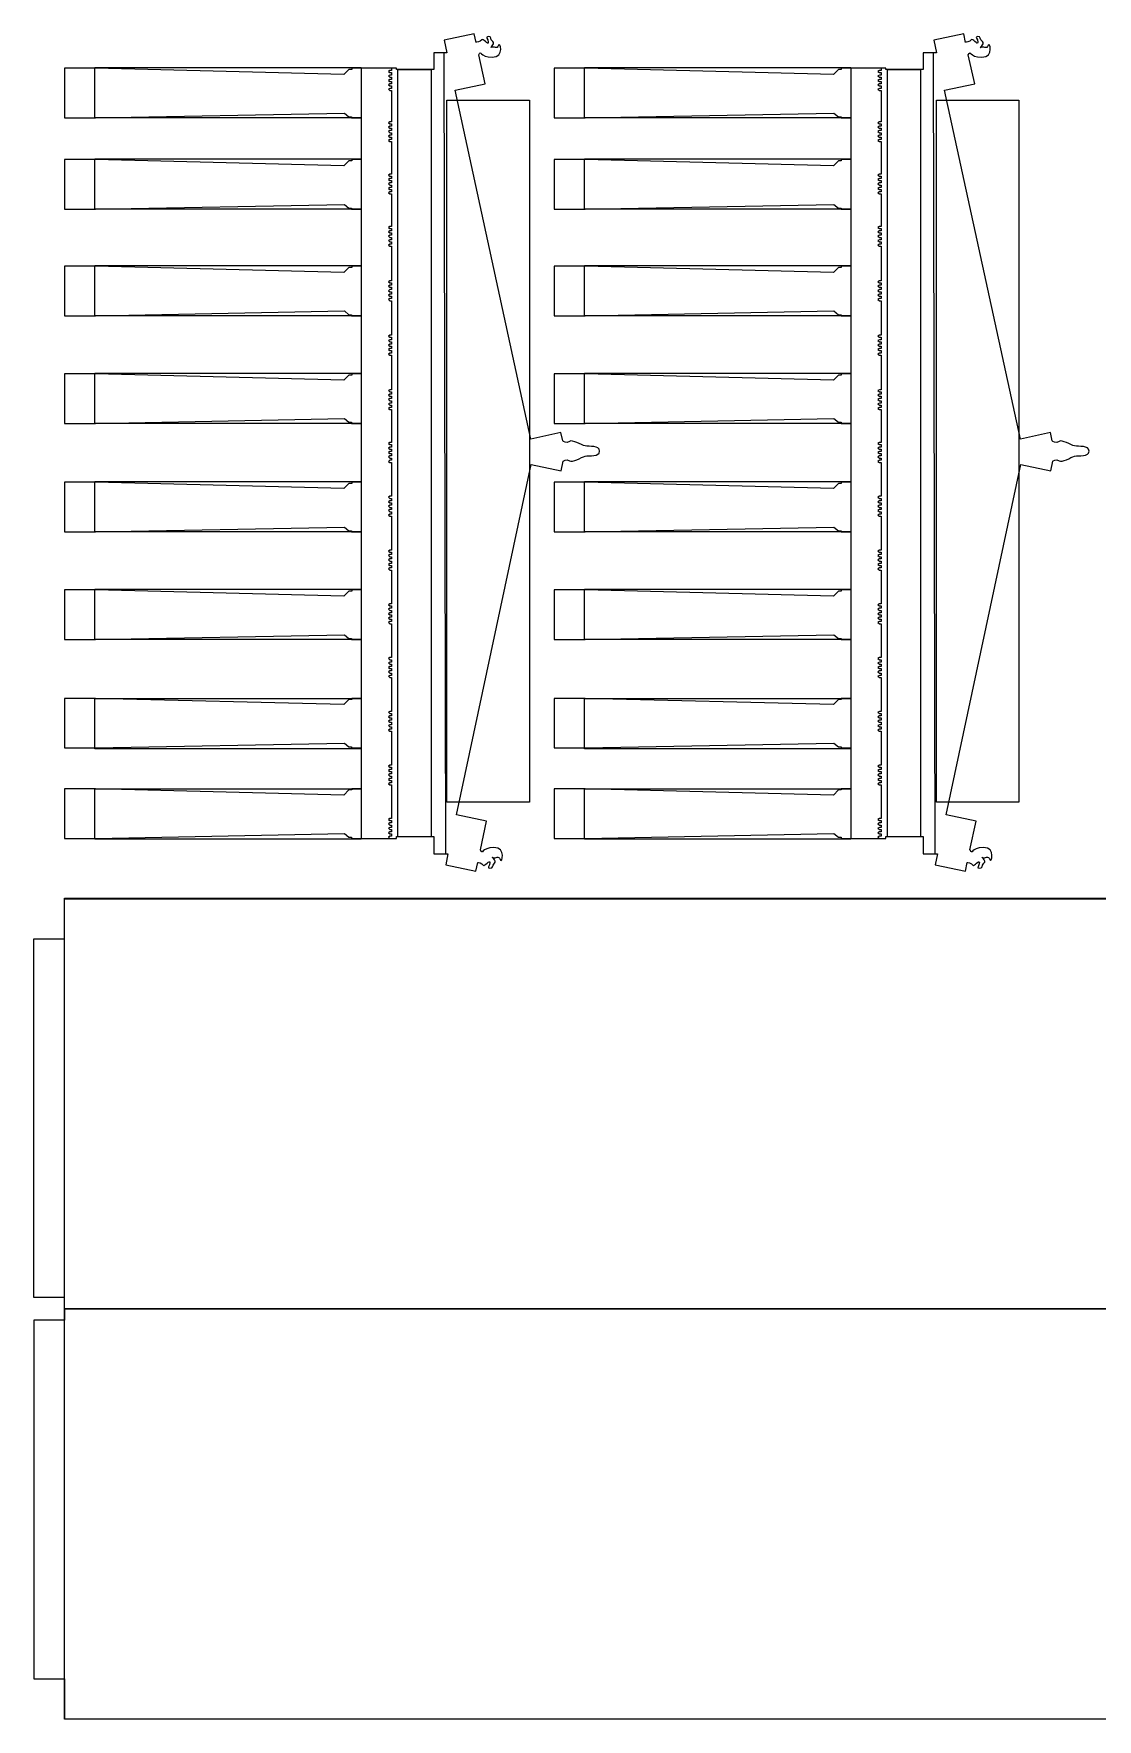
# Model space of a CAD drawing. Extents: x 2 to 447, y -166 to -2.
# Drawn here: x 2 to 105.8, y -166.4 to -2 of the extents above; entities that cross this region are included whole.
import ezdxf

# ---------------------------------------------------------------- set-up
doc = ezdxf.new("R2010")
doc.units = 0
for name, color, linetype in [('CUT', 7, 'CONTINUOUS'), ('ENGRAVE_RASTER', 7, 'CONTINUOUS'), ('ENGRAVE_VECTOR', 7, 'CONTINUOUS')]:
    doc.layers.add(name, color=color, linetype=linetype)
picture_1 = doc.add_image_def('image29.png', size_in_pixel=(58, 307))
picture_2 = doc.add_image_def('image30.png', size_in_pixel=(58, 307))
picture_3 = doc.add_image_def('image31.png', size_in_pixel=(58, 307))
picture_4 = doc.add_image_def('image32.png', size_in_pixel=(58, 307))
picture_5 = doc.add_image_def('image33.png', size_in_pixel=(58, 307))
picture_6 = doc.add_image_def('image34.png', size_in_pixel=(58, 307))
picture_7 = doc.add_image_def('image35.png', size_in_pixel=(58, 307))
picture_8 = doc.add_image_def('image36.png', size_in_pixel=(58, 307))
picture_9 = doc.add_image_def('image37.png', size_in_pixel=(877, 38))
picture_10 = doc.add_image_def('image38.png', size_in_pixel=(817, 96))
picture_11 = doc.add_image_def('image39.png', size_in_pixel=(58, 307))
picture_12 = doc.add_image_def('image40.png', size_in_pixel=(58, 307))
picture_13 = doc.add_image_def('image41.png', size_in_pixel=(58, 307))
picture_14 = doc.add_image_def('image42.png', size_in_pixel=(58, 307))
picture_15 = doc.add_image_def('image43.png', size_in_pixel=(58, 307))
picture_16 = doc.add_image_def('image44.png', size_in_pixel=(58, 307))
picture_17 = doc.add_image_def('image45.png', size_in_pixel=(58, 307))
picture_18 = doc.add_image_def('image46.png', size_in_pixel=(58, 307))
picture_19 = doc.add_image_def('image47.png', size_in_pixel=(877, 38))
picture_20 = doc.add_image_def('image48.png', size_in_pixel=(817, 96))
picture_21 = doc.add_image_def('image49.png', size_in_pixel=(473, 1628))
picture_22 = doc.add_image_def('image50.png', size_in_pixel=(473, 1628))

msp = doc.modelspace()

# ---------------------------------------------------------------- linework, layer by layer
at = {"layer": 'CUT'}
for points in [[(142.8, -126.39), (5, -126.39), (5, -125.29), (2, -125.29), (2, -90.29), (5, -90.29), (5, -86.39), (142.8, -86.39), (142.8, -90.29), (145.8, -90.29), (145.8, -125.29), (142.8, -125.29), (142.8, -126.39)], [(5, -126.39), (5, -127.49), (2, -127.49), (2, -162.49), (5, -162.49), (5, -166.4), (142.8, -166.4), (142.8, -162.49), (145.8, -162.49), (145.8, -127.49), (142.8, -127.49), (142.8, -126.39)]]:
    msp.add_lwpolyline(points, dxfattribs=at)
for points in [[(42.41, -82), (42.41, -82), (41.04, -82), (41.04, -82), (41.04, -82), (41.04, -80.32), (41.04, -80.32), (41.04, -80.32), (37.4, -80.32), (37.4, -80.32), (37.4, -80.32), (37.4, -80.5), (37.4, -80.5), (37.4, -80.5), (33.02, -80.5), (33.02, -80.5), (33.02, -80.5), (33.02, -80.39), (33.02, -80.39), (33.02, -80.39), (32.77, -80.39), (32.77, -80.39), (32.77, -80.39), (32.33, -80.03), (32.33, -80.03), (32.33, -80.03), (8.04, -80.5), (8.04, -80.5), (8.04, -80.5), (5, -80.5), (5, -80.5), (5, -80.5), (5, -75.66), (5, -75.66), (5, -75.66), (8.04, -75.66), (8.04, -75.66), (8.04, -75.66), (32.26, -76.27), (32.26, -76.27), (32.26, -76.27), (32.77, -75.78), (32.77, -75.78), (32.77, -75.78), (33.04, -75.78), (33.04, -75.78), (33.04, -75.78), (33.04, -75.66), (33.04, -75.66), (33.04, -75.66), (33.97, -75.66), (33.97, -75.66), (33.97, -75.66), (33.97, -71.68), (33.97, -71.68), (33.97, -71.68), (33.02, -71.68), (33.02, -71.68), (33.02, -71.68), (33.02, -71.57), (33.02, -71.57), (33.02, -71.57), (32.77, -71.57), (32.77, -71.57), (32.77, -71.57), (32.33, -71.21), (32.33, -71.21), (32.33, -71.21), (8.04, -71.68), (8.04, -71.68), (8.04, -71.68), (5, -71.68), (5, -71.68), (5, -71.68), (5, -66.84), (5, -66.84), (5, -66.84), (8.04, -66.84), (8.04, -66.84), (8.04, -66.84), (32.26, -67.45), (32.26, -67.45), (32.26, -67.45), (32.77, -66.96), (32.77, -66.96), (32.77, -66.96), (33.04, -66.96), (33.04, -66.96), (33.04, -66.96), (33.04, -66.84), (33.04, -66.84), (33.04, -66.84), (33.97, -66.84), (33.97, -66.84), (33.97, -66.84), (33.97, -61.1), (33.97, -61.1), (33.97, -61.1), (33.02, -61.1), (33.02, -61.1), (33.02, -61.1), (33.02, -60.99), (33.02, -60.99), (33.02, -60.99), (32.77, -60.99), (32.77, -60.99), (32.77, -60.99), (32.33, -60.63), (32.33, -60.63), (32.33, -60.63), (8.04, -61.1), (8.04, -61.1), (8.04, -61.1), (5, -61.1), (5, -61.1), (5, -61.1), (5, -56.25), (5, -56.25), (5, -56.25), (8.04, -56.25), (8.04, -56.25), (8.04, -56.25), (32.26, -56.86), (32.26, -56.86), (32.26, -56.86), (32.77, -56.37), (32.77, -56.37), (32.77, -56.37), (33.04, -56.37), (33.04, -56.37), (33.04, -56.37), (33.04, -56.25), (33.04, -56.25), (33.04, -56.25), (33.97, -56.25), (33.97, -56.25), (33.97, -56.25), (33.97, -50.6), (33.97, -50.6), (33.97, -50.6), (33.02, -50.6), (33.02, -50.6), (33.02, -50.6), (33.02, -50.5), (33.02, -50.5), (33.02, -50.5), (32.77, -50.5), (32.77, -50.5), (32.77, -50.5), (32.33, -50.13), (32.33, -50.13), (32.33, -50.13), (8.04, -50.6), (8.04, -50.6), (8.04, -50.6), (5, -50.6), (5, -50.6), (5, -50.6), (5, -45.76), (5, -45.76), (5, -45.76), (8.04, -45.76), (8.04, -45.76), (8.04, -45.76), (32.26, -46.37), (32.26, -46.37), (32.26, -46.37), (32.77, -45.88), (32.77, -45.88), (32.77, -45.88), (33.04, -45.88), (33.04, -45.88), (33.04, -45.88), (33.04, -45.76), (33.04, -45.76), (33.04, -45.76), (33.97, -45.76), (33.97, -45.76), (33.97, -45.76), (33.97, -40.02), (33.97, -40.02), (33.97, -40.02), (33.02, -40.02), (33.02, -40.02), (33.02, -40.02), (33.02, -39.91), (33.02, -39.91), (33.02, -39.91), (32.77, -39.91), (32.77, -39.91), (32.77, -39.91), (32.33, -39.55), (32.33, -39.55), (32.33, -39.55), (8.04, -40.02), (8.04, -40.02), (8.04, -40.02), (5, -40.02), (5, -40.02), (5, -40.02), (5, -35.18), (5, -35.18), (5, -35.18), (8.04, -35.18), (8.04, -35.18), (8.04, -35.18), (32.26, -35.79), (32.26, -35.79), (32.26, -35.79), (32.77, -35.3), (32.77, -35.3), (32.77, -35.3), (33.04, -35.3), (33.04, -35.3), (33.04, -35.3), (33.04, -35.18), (33.04, -35.18), (33.04, -35.18), (33.97, -35.18), (33.97, -35.18), (33.97, -35.18), (33.97, -29.52), (33.97, -29.52), (33.97, -29.52), (33.02, -29.52), (33.02, -29.52), (33.02, -29.52), (33.02, -29.42), (33.02, -29.42), (33.02, -29.42), (32.77, -29.42), (32.77, -29.42), (32.77, -29.42), (32.33, -29.05), (32.33, -29.05), (32.33, -29.05), (8.04, -29.52), (8.04, -29.52), (8.04, -29.52), (5, -29.52), (5, -29.52), (5, -29.52), (5, -24.68), (5, -24.68), (5, -24.68), (8.04, -24.68), (8.04, -24.68), (8.04, -24.68), (32.26, -25.29), (32.26, -25.29), (32.26, -25.29), (32.77, -24.8), (32.77, -24.8), (32.77, -24.8), (33.04, -24.8), (33.04, -24.8), (33.04, -24.8), (33.04, -24.68), (33.04, -24.68), (33.04, -24.68), (33.97, -24.68), (33.97, -24.68), (33.97, -24.68), (33.97, -19.12), (33.97, -19.12), (33.97, -19.12), (33.02, -19.12), (33.02, -19.12), (33.02, -19.12), (33.02, -19.01), (33.02, -19.01), (33.02, -19.01), (32.77, -19.01), (32.77, -19.01), (32.77, -19.01), (32.33, -18.65), (32.33, -18.65), (32.33, -18.65), (8.04, -19.12), (8.04, -19.12), (8.04, -19.12), (5, -19.12), (5, -19.12), (5, -19.12), (5, -14.27), (5, -14.27), (5, -14.27), (8.04, -14.27), (8.04, -14.27), (8.04, -14.27), (32.26, -14.88), (32.26, -14.88), (32.26, -14.88), (32.77, -14.39), (32.77, -14.39), (32.77, -14.39), (33.04, -14.39), (33.04, -14.39), (33.04, -14.39), (33.04, -14.27), (33.04, -14.27), (33.04, -14.27), (33.97, -14.27), (33.97, -14.27), (33.97, -14.27), (33.97, -10.21), (33.97, -10.21), (33.97, -10.21), (33.02, -10.21), (33.02, -10.21), (33.02, -10.21), (33.02, -10.1), (33.02, -10.1), (33.02, -10.1), (32.77, -10.1), (32.77, -10.1), (32.77, -10.1), (32.33, -9.74), (32.33, -9.74), (32.33, -9.74), (8.04, -10.21), (8.04, -10.21), (8.04, -10.21), (5, -10.21), (5, -10.21), (5, -10.21), (5, -5.37), (5, -5.37), (5, -5.37), (8.04, -5.37), (8.04, -5.37), (8.04, -5.37), (32.26, -5.98), (32.26, -5.98), (32.26, -5.98), (32.77, -5.49), (32.77, -5.49), (32.77, -5.49), (33.04, -5.49), (33.04, -5.49), (33.04, -5.49), (33.04, -5.37), (33.04, -5.37), (33.04, -5.37), (37.4, -5.37), (37.4, -5.37), (37.4, -5.37), (37.4, -5.5), (37.4, -5.5), (37.4, -5.5), (41.04, -5.49), (41.04, -5.49), (41.04, -5.49), (41.04, -3.85), (41.04, -3.85), (41.04, -3.85), (42.32, -3.85), (42.32, -3.85), (42.32, -3.85), (42.06, -2.62), (42.06, -2.62), (42.06, -2.62), (44.99, -2), (44.99, -2), (44.99, -2), (45.17, -2.85), (45.17, -2.85), (45.17, -2.84), (45.17, -2.83), (45.17, -2.83), (45.17, -2.83), (45.6, -2.8), (45.72, -2.59), (45.83, -2.39), (46.36, -3.18), (46.36, -2.83), (46.36, -2.48), (46.01, -2.3), (46.36, -2.27), (46.72, -2.24), (46.51, -2.54), (46.8, -2.77), (47.1, -3.01), (46.39, -3.47), (46.66, -3.33), (46.92, -3.18), (47.22, -3.59), (47.36, -3.12), (47.51, -2.65), (48.01, -4.32), (46.75, -4.3), (45.48, -4.28), (45.69, -3.53), (45.44, -4.06), (45.44, -4.06), (46.05, -6.89), (46.05, -6.89), (46.05, -6.89), (43.12, -7.51), (43.12, -7.51), (43.12, -7.51), (50.52, -41.55), (50.52, -41.55), (50.52, -41.55), (53.45, -40.92), (53.45, -40.92), (53.45, -40.92), (53.63, -41.73), (53.63, -41.73), (53.63, -41.73), (54, -42.01), (54.29, -41.78), (54.59, -41.56), (55.41, -42.14), (55.81, -42.22), (56.21, -42.31), (57.22, -42.14), (57.22, -42.72), (57.22, -43.31), (56.21, -43.13), (55.81, -43.22), (55.41, -43.31), (54.59, -43.89), (54.29, -43.66), (54, -43.44), (53.68, -43.71), (53.68, -43.71), (53.68, -43.71), (53.48, -44.64), (53.48, -44.64), (53.48, -44.64), (50.54, -44.02), (50.54, -44.02), (50.54, -44.02), (43.26, -78.2), (43.26, -78.2), (43.26, -78.2), (46.2, -78.82), (46.2, -78.82), (46.2, -78.82), (45.6, -81.62), (45.6, -81.62), (45.6, -81.63), (45.6, -81.63), (45.6, -81.63), (45.85, -82.17), (45.65, -81.42), (46.91, -81.39), (48.17, -81.37), (47.68, -83.04), (47.53, -82.57), (47.38, -82.1), (47.09, -82.51), (46.82, -82.36), (46.56, -82.22), (47.26, -82.69), (46.97, -82.92), (46.68, -83.16), (46.88, -83.45), (46.53, -83.42), (46.18, -83.39), (46.53, -83.22), (46.53, -82.86), (46.53, -82.51), (46, -83.3), (45.88, -83.1), (45.76, -82.89), (45.34, -82.86), (45.34, -82.86), (45.34, -82.86), (45.15, -83.71), (45.15, -83.71), (45.15, -83.71), (42.22, -83.09), (42.22, -83.09), (42.22, -83.09), (42.41, -82), (42.41, -82)], [(90.19, -82), (90.19, -82), (88.81, -82), (88.81, -82), (88.81, -82), (88.81, -80.32), (88.81, -80.32), (88.81, -80.32), (85.17, -80.32), (85.17, -80.32), (85.17, -80.32), (85.17, -80.5), (85.17, -80.5), (85.17, -80.5), (80.79, -80.5), (80.79, -80.5), (80.79, -80.5), (80.79, -80.39), (80.79, -80.39), (80.79, -80.39), (80.55, -80.39), (80.55, -80.39), (80.55, -80.39), (80.1, -80.03), (80.1, -80.03), (80.1, -80.03), (55.81, -80.5), (55.81, -80.5), (55.81, -80.5), (52.78, -80.5), (52.78, -80.5), (52.78, -80.5), (52.78, -75.66), (52.78, -75.66), (52.78, -75.66), (55.81, -75.66), (55.81, -75.66), (55.81, -75.66), (80.04, -76.27), (80.04, -76.27), (80.04, -76.27), (80.55, -75.78), (80.55, -75.78), (80.55, -75.78), (80.81, -75.78), (80.81, -75.78), (80.81, -75.78), (80.81, -75.66), (80.81, -75.66), (80.81, -75.66), (81.74, -75.66), (81.74, -75.66), (81.74, -75.66), (81.74, -71.68), (81.74, -71.68), (81.74, -71.68), (80.79, -71.68), (80.79, -71.68), (80.79, -71.68), (80.79, -71.57), (80.79, -71.57), (80.79, -71.57), (80.55, -71.57), (80.55, -71.57), (80.55, -71.57), (80.1, -71.21), (80.1, -71.21), (80.1, -71.21), (55.81, -71.68), (55.81, -71.68), (55.81, -71.68), (52.78, -71.68), (52.78, -71.68), (52.78, -71.68), (52.78, -66.84), (52.78, -66.84), (52.78, -66.84), (55.81, -66.84), (55.81, -66.84), (55.81, -66.84), (80.04, -67.45), (80.04, -67.45), (80.04, -67.45), (80.55, -66.96), (80.55, -66.96), (80.55, -66.96), (80.81, -66.96), (80.81, -66.96), (80.81, -66.96), (80.81, -66.84), (80.81, -66.84), (80.81, -66.84), (81.74, -66.84), (81.74, -66.84), (81.74, -66.84), (81.74, -61.1), (81.74, -61.1), (81.74, -61.1), (80.79, -61.1), (80.79, -61.1), (80.79, -61.1), (80.79, -60.99), (80.79, -60.99), (80.79, -60.99), (80.55, -60.99), (80.55, -60.99), (80.55, -60.99), (80.1, -60.63), (80.1, -60.63), (80.1, -60.63), (55.81, -61.1), (55.81, -61.1), (55.81, -61.1), (52.78, -61.1), (52.78, -61.1), (52.78, -61.1), (52.78, -56.25), (52.78, -56.25), (52.78, -56.25), (55.81, -56.25), (55.81, -56.25), (55.81, -56.25), (80.04, -56.86), (80.04, -56.86), (80.04, -56.86), (80.55, -56.37), (80.55, -56.37), (80.55, -56.37), (80.81, -56.37), (80.81, -56.37), (80.81, -56.37), (80.81, -56.25), (80.81, -56.25), (80.81, -56.25), (81.74, -56.25), (81.74, -56.25), (81.74, -56.25), (81.74, -50.6), (81.74, -50.6), (81.74, -50.6), (80.79, -50.6), (80.79, -50.6), (80.79, -50.6), (80.79, -50.5), (80.79, -50.5), (80.79, -50.5), (80.55, -50.5), (80.55, -50.5), (80.55, -50.5), (80.1, -50.13), (80.1, -50.13), (80.1, -50.13), (55.81, -50.6), (55.81, -50.6), (55.81, -50.6), (52.78, -50.6), (52.78, -50.6), (52.78, -50.6), (52.78, -45.76), (52.78, -45.76), (52.78, -45.76), (55.81, -45.76), (55.81, -45.76), (55.81, -45.76), (80.04, -46.37), (80.04, -46.37), (80.04, -46.37), (80.55, -45.88), (80.55, -45.88), (80.55, -45.88), (80.81, -45.88), (80.81, -45.88), (80.81, -45.88), (80.81, -45.76), (80.81, -45.76), (80.81, -45.76), (81.74, -45.76), (81.74, -45.76), (81.74, -45.76), (81.74, -40.02), (81.74, -40.02), (81.74, -40.02), (80.79, -40.02), (80.79, -40.02), (80.79, -40.02), (80.79, -39.91), (80.79, -39.91), (80.79, -39.91), (80.55, -39.91), (80.55, -39.91), (80.55, -39.91), (80.1, -39.55), (80.1, -39.55), (80.1, -39.55), (55.81, -40.02), (55.81, -40.02), (55.81, -40.02), (52.78, -40.02), (52.78, -40.02), (52.78, -40.02), (52.78, -35.18), (52.78, -35.18), (52.78, -35.18), (55.81, -35.18), (55.81, -35.18), (55.81, -35.18), (80.04, -35.79), (80.04, -35.79), (80.04, -35.79), (80.55, -35.3), (80.55, -35.3), (80.55, -35.3), (80.81, -35.3), (80.81, -35.3), (80.81, -35.3), (80.81, -35.18), (80.81, -35.18), (80.81, -35.18), (81.74, -35.18), (81.74, -35.18), (81.74, -35.18), (81.74, -29.52), (81.74, -29.52), (81.74, -29.52), (80.79, -29.52), (80.79, -29.52), (80.79, -29.52), (80.79, -29.42), (80.79, -29.42), (80.79, -29.42), (80.55, -29.42), (80.55, -29.42), (80.55, -29.42), (80.1, -29.05), (80.1, -29.05), (80.1, -29.05), (55.81, -29.52), (55.81, -29.52), (55.81, -29.52), (52.78, -29.52), (52.78, -29.52), (52.78, -29.52), (52.78, -24.68), (52.78, -24.68), (52.78, -24.68), (55.81, -24.68), (55.81, -24.68), (55.81, -24.68), (80.04, -25.29), (80.04, -25.29), (80.04, -25.29), (80.55, -24.8), (80.55, -24.8), (80.55, -24.8), (80.81, -24.8), (80.81, -24.8), (80.81, -24.8), (80.81, -24.68), (80.81, -24.68), (80.81, -24.68), (81.74, -24.68), (81.74, -24.68), (81.74, -24.68), (81.74, -19.12), (81.74, -19.12), (81.74, -19.12), (80.79, -19.12), (80.79, -19.12), (80.79, -19.12), (80.79, -19.01), (80.79, -19.01), (80.79, -19.01), (80.55, -19.01), (80.55, -19.01), (80.55, -19.01), (80.1, -18.65), (80.1, -18.65), (80.1, -18.65), (55.81, -19.12), (55.81, -19.12), (55.81, -19.12), (52.78, -19.12), (52.78, -19.12), (52.78, -19.12), (52.78, -14.27), (52.78, -14.27), (52.78, -14.27), (55.81, -14.27), (55.81, -14.27), (55.81, -14.27), (80.04, -14.88), (80.04, -14.88), (80.04, -14.88), (80.55, -14.39), (80.55, -14.39), (80.55, -14.39), (80.81, -14.39), (80.81, -14.39), (80.81, -14.39), (80.81, -14.27), (80.81, -14.27), (80.81, -14.27), (81.74, -14.27), (81.74, -14.27), (81.74, -14.27), (81.74, -10.21), (81.74, -10.21), (81.74, -10.21), (80.79, -10.21), (80.79, -10.21), (80.79, -10.21), (80.79, -10.1), (80.79, -10.1), (80.79, -10.1), (80.55, -10.1), (80.55, -10.1), (80.55, -10.1), (80.1, -9.74), (80.1, -9.74), (80.1, -9.74), (55.81, -10.21), (55.81, -10.21), (55.81, -10.21), (52.78, -10.21), (52.78, -10.21), (52.78, -10.21), (52.78, -5.37), (52.78, -5.37), (52.78, -5.37), (55.81, -5.37), (55.81, -5.37), (55.81, -5.37), (80.04, -5.98), (80.04, -5.98), (80.04, -5.98), (80.55, -5.49), (80.55, -5.49), (80.55, -5.49), (80.81, -5.49), (80.81, -5.49), (80.81, -5.49), (80.81, -5.37), (80.81, -5.37), (80.81, -5.37), (85.17, -5.37), (85.17, -5.37), (85.17, -5.37), (85.17, -5.5), (85.17, -5.5), (85.17, -5.5), (88.81, -5.49), (88.81, -5.49), (88.81, -5.49), (88.81, -3.85), (88.81, -3.85), (88.81, -3.85), (90.1, -3.85), (90.1, -3.85), (90.1, -3.85), (89.83, -2.62), (89.83, -2.62), (89.83, -2.62), (92.77, -2), (92.77, -2), (92.77, -2), (92.95, -2.85), (92.95, -2.85), (92.95, -2.84), (92.95, -2.83), (92.95, -2.83), (92.95, -2.83), (93.38, -2.8), (93.49, -2.59), (93.61, -2.39), (94.14, -3.18), (94.14, -2.83), (94.14, -2.48), (93.79, -2.3), (94.14, -2.27), (94.49, -2.24), (94.29, -2.54), (94.58, -2.77), (94.88, -3.01), (94.17, -3.47), (94.43, -3.33), (94.7, -3.18), (94.99, -3.59), (95.14, -3.12), (95.28, -2.65), (95.78, -4.32), (94.52, -4.3), (93.26, -4.28), (93.46, -3.53), (93.21, -4.06), (93.21, -4.06), (93.83, -6.89), (93.83, -6.89), (93.83, -6.89), (90.9, -7.51), (90.9, -7.51), (90.9, -7.51), (98.29, -41.55), (98.29, -41.55), (98.29, -41.55), (101.23, -40.92), (101.23, -40.92), (101.23, -40.92), (101.4, -41.73), (101.4, -41.73), (101.4, -41.73), (101.78, -42.01), (102.07, -41.78), (102.36, -41.56), (103.19, -42.14), (103.58, -42.22), (103.98, -42.31), (104.99, -42.14), (104.99, -42.72), (104.99, -43.31), (103.98, -43.13), (103.58, -43.22), (103.19, -43.31), (102.36, -43.89), (102.07, -43.66), (101.78, -43.44), (101.45, -43.71), (101.45, -43.71), (101.45, -43.71), (101.25, -44.64), (101.25, -44.64), (101.25, -44.64), (98.32, -44.02), (98.32, -44.02), (98.32, -44.02), (91.04, -78.2), (91.04, -78.2), (91.04, -78.2), (93.97, -78.82), (93.97, -78.82), (93.97, -78.82), (93.37, -81.62), (93.37, -81.62), (93.38, -81.63), (93.38, -81.63), (93.38, -81.63), (93.63, -82.17), (93.43, -81.42), (94.69, -81.39), (95.94, -81.37), (95.45, -83.04), (95.3, -82.57), (95.16, -82.1), (94.86, -82.51), (94.6, -82.36), (94.33, -82.22), (95.04, -82.69), (94.74, -82.92), (94.45, -83.16), (94.66, -83.45), (94.3, -83.42), (93.95, -83.39), (94.3, -83.22), (94.3, -82.86), (94.3, -82.51), (93.77, -83.3), (93.66, -83.1), (93.54, -82.89), (93.11, -82.86), (93.11, -82.86), (93.11, -82.86), (92.93, -83.71), (92.93, -83.71), (92.93, -83.71), (89.99, -83.09), (89.99, -83.09), (89.99, -83.09), (90.19, -82), (90.19, -82)]]:
    msp.add_open_spline(points, degree=3, knots=[0, 0, 0, 0, 1, 1, 1, 2, 2, 2, 3, 3, 3, 4, 4, 4, 5, 5, 5, 6, 6, 6, 7, 7, 7, 8, 8, 8, 9, 9, 9, 10, 10, 10, 11, 11, 11, 12, 12, 12, 13, 13, 13, 14, 14, 14, 15, 15, 15, 16, 16, 16, 17, 17, 17, 18, 18, 18, 19, 19, 19, 20, 20, 20, 21, 21, 21, 22, 22, 22, 23, 23, 23, 24, 24, 24, 25, 25, 25, 26, 26, 26, 27, 27, 27, 28, 28, 28, 29, 29, 29, 30, 30, 30, 31, 31, 31, 32, 32, 32, 33, 33, 33, 34, 34, 34, 35, 35, 35, 36, 36, 36, 37, 37, 37, 38, 38, 38, 39, 39, 39, 40, 40, 40, 41, 41, 41, 42, 42, 42, 43, 43, 43, 44, 44, 44, 45, 45, 45, 46, 46, 46, 47, 47, 47, 48, 48, 48, 49, 49, 49, 50, 50, 50, 51, 51, 51, 52, 52, 52, 53, 53, 53, 54, 54, 54, 55, 55, 55, 56, 56, 56, 57, 57, 57, 58, 58, 58, 59, 59, 59, 60, 60, 60, 61, 61, 61, 62, 62, 62, 63, 63, 63, 64, 64, 64, 65, 65, 65, 66, 66, 66, 67, 67, 67, 68, 68, 68, 69, 69, 69, 70, 70, 70, 71, 71, 71, 72, 72, 72, 73, 73, 73, 74, 74, 74, 75, 75, 75, 76, 76, 76, 77, 77, 77, 78, 78, 78, 79, 79, 79, 80, 80, 80, 81, 81, 81, 82, 82, 82, 83, 83, 83, 84, 84, 84, 85, 85, 85, 86, 86, 86, 87, 87, 87, 88, 88, 88, 89, 89, 89, 90, 90, 90, 91, 91, 91, 92, 92, 92, 93, 93, 93, 94, 94, 94, 95, 95, 95, 96, 96, 96, 97, 97, 97, 98, 98, 98, 99, 99, 99, 100, 100, 100, 101, 101, 101, 102, 102, 102, 103, 103, 103, 104, 104, 104, 105, 105, 105, 106, 106, 106, 107, 107, 107, 108, 108, 108, 109, 109, 109, 110, 110, 110, 111, 111, 111, 112, 112, 112, 113, 113, 113, 114, 114, 114, 115, 115, 115, 116, 116, 116, 117, 117, 117, 118, 118, 118, 119, 119, 119, 120, 120, 120, 121, 121, 121, 122, 122, 122, 123, 123, 123, 124, 124, 124, 125, 125, 125, 126, 126, 126, 127, 127, 127, 128, 128, 128, 129, 129, 129, 130, 130, 130, 131, 131, 131, 132, 132, 132, 133, 133, 133, 134, 134, 134, 135, 135, 135, 136, 136, 136, 137, 137, 137, 138, 138, 138, 139, 139, 139, 140, 140, 140, 141, 141, 141, 142, 142, 142, 143, 143, 143, 144, 144, 144, 145, 145, 145, 146, 146, 146, 147, 147, 147, 148, 148, 148, 149, 149, 149, 150, 150, 150, 151, 151, 151, 152, 152, 152, 153, 153, 153, 154, 154, 154, 155, 155, 155, 156, 156, 156, 157, 157, 157, 158, 158, 158, 159, 159, 159, 159], dxfattribs=at)
at = {"layer": 'ENGRAVE_VECTOR'}
for points in [[(42.01, -3.85), (42.18, -82)], [(89.79, -3.85), (89.95, -82)], [(36.92, -5.36), (36.92, -5.59), (36.75, -5.59), (36.62, -5.69), (36.77, -5.8), (36.92, -5.8), (36.92, -6.03), (36.75, -6.03), (36.62, -6.12), (36.77, -6.23), (36.92, -6.23), (36.92, -6.46), (36.75, -6.46), (36.62, -6.56), (36.77, -6.67), (36.92, -6.67), (36.92, -6.89), (36.75, -6.89), (36.62, -6.99), (36.77, -7.1), (36.92, -7.1), (36.92, -7.33), (36.75, -7.33), (36.62, -7.42), (36.77, -7.53), (36.92, -7.53), (36.92, -10.59), (36.75, -10.59), (36.62, -10.68), (36.77, -10.79), (36.92, -10.79), (36.92, -11.02), (36.75, -11.02), (36.62, -11.12), (36.77, -11.23), (36.92, -11.23), (36.92, -11.45), (36.75, -11.45), (36.62, -11.55), (36.77, -11.66), (36.92, -11.66), (36.92, -11.89), (36.75, -11.89), (36.62, -11.98), (36.77, -12.09), (36.92, -12.09), (36.92, -12.32), (36.75, -12.32), (36.62, -12.42), (36.77, -12.53), (36.92, -12.53), (36.92, -15.69), (36.75, -15.69), (36.62, -15.79), (36.77, -15.9), (36.92, -15.9), (36.92, -16.12), (36.75, -16.12), (36.62, -16.22), (36.77, -16.33), (36.92, -16.33), (36.92, -16.56), (36.75, -16.56), (36.62, -16.65), (36.77, -16.76), (36.92, -16.76), (36.92, -16.99), (36.75, -16.99), (36.62, -17.09), (36.77, -17.2), (36.92, -17.2), (36.92, -17.43), (36.75, -17.43), (36.62, -17.52), (36.77, -17.63), (36.92, -17.63), (36.92, -20.8), (36.75, -20.8), (36.62, -20.89), (36.77, -21), (36.92, -21), (36.92, -21.23), (36.75, -21.23), (36.62, -21.32), (36.77, -21.43), (36.92, -21.43), (36.92, -21.66), (36.75, -21.66), (36.62, -21.76), (36.77, -21.87), (36.92, -21.87), (36.92, -22.1), (36.75, -22.1), (36.62, -22.19), (36.77, -22.3), (36.92, -22.3), (36.92, -22.53), (36.75, -22.53), (36.62, -22.62), (36.77, -22.74), (36.92, -22.74), (36.92, -26.11), (36.75, -26.11), (36.62, -26.2), (36.77, -26.31), (36.92, -26.31), (36.92, -26.54), (36.75, -26.54), (36.62, -26.63), (36.77, -26.74), (36.92, -26.74), (36.92, -26.97), (36.75, -26.97), (36.62, -27.07), (36.77, -27.18), (36.92, -27.18), (36.92, -27.41), (36.75, -27.41), (36.62, -27.5), (36.77, -27.61), (36.92, -27.61), (36.92, -27.84), (36.75, -27.84), (36.62, -27.94), (36.77, -28.05), (36.92, -28.05), (36.92, -31.42), (36.75, -31.42), (36.62, -31.51), (36.77, -31.62), (36.92, -31.62), (36.92, -31.85), (36.75, -31.85), (36.62, -31.94), (36.77, -32.05), (36.92, -32.05), (36.92, -32.28), (36.75, -32.28), (36.62, -32.38), (36.77, -32.49), (36.92, -32.49), (36.92, -32.72), (36.75, -32.72), (36.62, -32.81), (36.77, -32.92), (36.92, -32.92), (36.92, -33.15), (36.75, -33.15), (36.62, -33.25), (36.77, -33.36), (36.92, -33.36), (36.92, -36.73), (36.75, -36.73), (36.62, -36.82), (36.77, -36.93), (36.92, -36.93), (36.92, -37.16), (36.75, -37.16), (36.62, -37.25), (36.77, -37.36), (36.92, -37.36), (36.92, -37.59), (36.75, -37.59), (36.62, -37.69), (36.77, -37.8), (36.92, -37.8), (36.92, -38.03), (36.75, -38.03), (36.62, -38.12), (36.77, -38.23), (36.92, -38.23), (36.92, -38.46), (36.75, -38.46), (36.62, -38.56), (36.77, -38.67), (36.92, -38.67), (36.92, -41.89), (36.75, -41.89), (36.62, -41.98), (36.77, -42.09), (36.92, -42.09), (36.92, -42.32), (36.75, -42.32), (36.62, -42.42), (36.77, -42.53), (36.92, -42.53), (36.92, -42.76), (36.75, -42.76), (36.62, -42.85), (36.77, -42.96), (36.92, -42.96), (36.92, -43.19), (36.75, -43.19), (36.62, -43.28), (36.77, -43.4), (36.92, -43.4), (36.92, -43.62), (36.75, -43.62), (36.62, -43.72), (36.77, -43.83), (36.92, -43.83), (36.92, -47.13), (36.75, -47.13), (36.62, -47.23), (36.77, -47.34), (36.92, -47.34), (36.92, -47.57), (36.75, -47.57), (36.62, -47.66), (36.77, -47.77), (36.92, -47.77), (36.92, -48), (36.75, -48), (36.62, -48.09), (36.77, -48.21), (36.92, -48.21), (36.92, -48.43), (36.75, -48.43), (36.62, -48.53), (36.77, -48.64), (36.92, -48.64), (36.92, -48.87), (36.75, -48.87), (36.62, -48.96), (36.77, -49.07), (36.92, -49.07), (36.92, -52.38), (36.75, -52.38), (36.62, -52.47), (36.77, -52.58), (36.92, -52.58), (36.92, -52.81), (36.75, -52.81), (36.62, -52.9), (36.77, -53.02), (36.92, -53.02), (36.92, -53.24), (36.75, -53.24), (36.62, -53.34), (36.77, -53.45), (36.92, -53.45), (36.92, -53.68), (36.75, -53.68), (36.62, -53.77), (36.77, -53.88), (36.92, -53.88), (36.92, -54.11), (36.75, -54.11), (36.62, -54.21), (36.77, -54.32), (36.92, -54.32), (36.92, -57.62), (36.75, -57.62), (36.62, -57.71), (36.77, -57.83), (36.92, -57.83), (36.92, -58.05), (36.75, -58.05), (36.62, -58.15), (36.77, -58.26), (36.92, -58.26), (36.92, -58.49), (36.75, -58.49), (36.62, -58.58), (36.77, -58.69), (36.92, -58.69), (36.92, -58.92), (36.75, -58.92), (36.62, -59.02), (36.77, -59.13), (36.92, -59.13), (36.92, -59.35), (36.75, -59.35), (36.62, -59.45), (36.77, -59.56), (36.92, -59.56), (36.92, -62.86), (36.75, -62.86), (36.62, -62.96), (36.77, -63.07), (36.92, -63.07), (36.92, -63.3), (36.75, -63.3), (36.62, -63.39), (36.77, -63.5), (36.92, -63.5), (36.92, -63.73), (36.75, -63.73), (36.62, -63.83), (36.77, -63.94), (36.92, -63.94), (36.92, -64.16), (36.75, -64.16), (36.62, -64.26), (36.77, -64.37), (36.92, -64.37), (36.92, -64.6), (36.75, -64.6), (36.62, -64.69), (36.77, -64.8), (36.92, -64.8), (36.92, -68.11), (36.75, -68.11), (36.62, -68.2), (36.77, -68.31), (36.92, -68.31), (36.92, -68.54), (36.75, -68.54), (36.62, -68.64), (36.77, -68.75), (36.92, -68.75), (36.92, -68.97), (36.75, -68.97), (36.62, -69.07), (36.77, -69.18), (36.92, -69.18), (36.92, -69.41), (36.75, -69.41), (36.62, -69.5), (36.77, -69.61), (36.92, -69.61), (36.92, -69.84), (36.75, -69.84), (36.62, -69.94), (36.77, -70.05), (36.92, -70.05), (36.92, -73.35), (36.75, -73.35), (36.62, -73.45), (36.77, -73.56), (36.92, -73.56), (36.92, -73.78), (36.75, -73.78), (36.62, -73.88), (36.77, -73.99), (36.92, -73.99), (36.92, -74.22), (36.75, -74.22), (36.62, -74.31), (36.77, -74.42), (36.92, -74.42), (36.92, -74.65), (36.75, -74.65), (36.62, -74.75), (36.77, -74.86), (36.92, -74.86), (36.92, -75.08), (36.75, -75.08), (36.62, -75.18), (36.77, -75.29), (36.92, -75.29), (36.92, -78.56), (36.75, -78.56), (36.62, -78.65), (36.77, -78.77), (36.92, -78.77), (36.92, -78.99), (36.75, -78.99), (36.62, -79.09), (36.77, -79.2), (36.92, -79.2), (36.92, -79.43), (36.75, -79.43), (36.62, -79.52), (36.77, -79.63), (36.92, -79.63), (36.92, -79.86), (36.75, -79.86), (36.62, -79.96), (36.77, -80.07), (36.92, -80.07), (36.92, -80.29), (36.75, -80.29), (36.62, -80.39), (36.77, -80.5)], [(84.7, -5.36), (84.7, -5.59), (84.53, -5.59), (84.39, -5.69), (84.54, -5.8), (84.7, -5.8), (84.7, -6.03), (84.53, -6.03), (84.39, -6.12), (84.54, -6.23), (84.7, -6.23), (84.7, -6.46), (84.53, -6.46), (84.39, -6.56), (84.54, -6.67), (84.7, -6.67), (84.7, -6.89), (84.53, -6.89), (84.39, -6.99), (84.54, -7.1), (84.7, -7.1), (84.7, -7.33), (84.53, -7.33), (84.39, -7.42), (84.54, -7.53), (84.7, -7.53), (84.7, -10.59), (84.53, -10.59), (84.39, -10.68), (84.54, -10.79), (84.7, -10.79), (84.7, -11.02), (84.53, -11.02), (84.39, -11.12), (84.54, -11.23), (84.7, -11.23), (84.7, -11.45), (84.53, -11.45), (84.39, -11.55), (84.54, -11.66), (84.7, -11.66), (84.7, -11.89), (84.53, -11.89), (84.39, -11.98), (84.54, -12.09), (84.7, -12.09), (84.7, -12.32), (84.53, -12.32), (84.39, -12.42), (84.54, -12.53), (84.7, -12.53), (84.7, -15.69), (84.53, -15.69), (84.39, -15.79), (84.54, -15.9), (84.7, -15.9), (84.7, -16.12), (84.53, -16.12), (84.39, -16.22), (84.54, -16.33), (84.7, -16.33), (84.7, -16.56), (84.53, -16.56), (84.39, -16.65), (84.54, -16.76), (84.7, -16.76), (84.7, -16.99), (84.53, -16.99), (84.39, -17.09), (84.54, -17.2), (84.7, -17.2), (84.7, -17.43), (84.53, -17.43), (84.39, -17.52), (84.54, -17.63), (84.7, -17.63), (84.7, -20.8), (84.53, -20.8), (84.39, -20.89), (84.54, -21), (84.7, -21), (84.7, -21.23), (84.53, -21.23), (84.39, -21.32), (84.54, -21.43), (84.7, -21.43), (84.7, -21.66), (84.53, -21.66), (84.39, -21.76), (84.54, -21.87), (84.7, -21.87), (84.7, -22.1), (84.53, -22.1), (84.39, -22.19), (84.54, -22.3), (84.7, -22.3), (84.7, -22.53), (84.53, -22.53), (84.39, -22.62), (84.54, -22.74), (84.7, -22.74), (84.7, -26.11), (84.53, -26.11), (84.39, -26.2), (84.54, -26.31), (84.7, -26.31), (84.7, -26.54), (84.53, -26.54), (84.39, -26.63), (84.54, -26.74), (84.7, -26.74), (84.7, -26.97), (84.53, -26.97), (84.39, -27.07), (84.54, -27.18), (84.7, -27.18), (84.7, -27.41), (84.53, -27.41), (84.39, -27.5), (84.54, -27.61), (84.7, -27.61), (84.7, -27.84), (84.53, -27.84), (84.39, -27.94), (84.54, -28.05), (84.7, -28.05), (84.7, -31.42), (84.53, -31.42), (84.39, -31.51), (84.54, -31.62), (84.7, -31.62), (84.7, -31.85), (84.53, -31.85), (84.39, -31.94), (84.54, -32.05), (84.7, -32.05), (84.7, -32.28), (84.53, -32.28), (84.39, -32.38), (84.54, -32.49), (84.7, -32.49), (84.7, -32.72), (84.53, -32.72), (84.39, -32.81), (84.54, -32.92), (84.7, -32.92), (84.7, -33.15), (84.53, -33.15), (84.39, -33.25), (84.54, -33.36), (84.7, -33.36), (84.7, -36.73), (84.53, -36.73), (84.39, -36.82), (84.54, -36.93), (84.7, -36.93), (84.7, -37.16), (84.53, -37.16), (84.39, -37.25), (84.54, -37.36), (84.7, -37.36), (84.7, -37.59), (84.53, -37.59), (84.39, -37.69), (84.54, -37.8), (84.7, -37.8), (84.7, -38.03), (84.53, -38.03), (84.39, -38.12), (84.54, -38.23), (84.7, -38.23), (84.7, -38.46), (84.53, -38.46), (84.39, -38.56), (84.54, -38.67), (84.7, -38.67), (84.7, -41.89), (84.53, -41.89), (84.39, -41.98), (84.54, -42.09), (84.7, -42.09), (84.7, -42.32), (84.53, -42.32), (84.39, -42.42), (84.54, -42.53), (84.7, -42.53), (84.7, -42.76), (84.53, -42.76), (84.39, -42.85), (84.54, -42.96), (84.7, -42.96), (84.7, -43.19), (84.53, -43.19), (84.39, -43.28), (84.54, -43.4), (84.7, -43.4), (84.7, -43.62), (84.53, -43.62), (84.39, -43.72), (84.54, -43.83), (84.7, -43.83), (84.7, -47.13), (84.53, -47.13), (84.39, -47.23), (84.54, -47.34), (84.7, -47.34), (84.7, -47.57), (84.53, -47.57), (84.39, -47.66), (84.54, -47.77), (84.7, -47.77), (84.7, -48), (84.53, -48), (84.39, -48.09), (84.54, -48.21), (84.7, -48.21), (84.7, -48.43), (84.53, -48.43), (84.39, -48.53), (84.54, -48.64), (84.7, -48.64), (84.7, -48.87), (84.53, -48.87), (84.39, -48.96), (84.54, -49.07), (84.7, -49.07), (84.7, -52.38), (84.53, -52.38), (84.39, -52.47), (84.54, -52.58), (84.7, -52.58), (84.7, -52.81), (84.53, -52.81), (84.39, -52.9), (84.54, -53.02), (84.7, -53.02), (84.7, -53.24), (84.53, -53.24), (84.39, -53.34), (84.54, -53.45), (84.7, -53.45), (84.7, -53.68), (84.53, -53.68), (84.39, -53.77), (84.54, -53.88), (84.7, -53.88), (84.7, -54.11), (84.53, -54.11), (84.39, -54.21), (84.54, -54.32), (84.7, -54.32), (84.7, -57.62), (84.53, -57.62), (84.39, -57.71), (84.54, -57.83), (84.7, -57.83), (84.7, -58.05), (84.53, -58.05), (84.39, -58.15), (84.54, -58.26), (84.7, -58.26), (84.7, -58.49), (84.53, -58.49), (84.39, -58.58), (84.54, -58.69), (84.7, -58.69), (84.7, -58.92), (84.53, -58.92), (84.39, -59.02), (84.54, -59.13), (84.7, -59.13), (84.7, -59.35), (84.53, -59.35), (84.39, -59.45), (84.54, -59.56), (84.7, -59.56), (84.7, -62.86), (84.53, -62.86), (84.39, -62.96), (84.54, -63.07), (84.7, -63.07), (84.7, -63.3), (84.53, -63.3), (84.39, -63.39), (84.54, -63.5), (84.7, -63.5), (84.7, -63.73), (84.53, -63.73), (84.39, -63.83), (84.54, -63.94), (84.7, -63.94), (84.7, -64.16), (84.53, -64.16), (84.39, -64.26), (84.54, -64.37), (84.7, -64.37), (84.7, -64.6), (84.53, -64.6), (84.39, -64.69), (84.54, -64.8), (84.7, -64.8), (84.7, -68.11), (84.53, -68.11), (84.39, -68.2), (84.54, -68.31), (84.7, -68.31), (84.7, -68.54), (84.53, -68.54), (84.39, -68.64), (84.54, -68.75), (84.7, -68.75), (84.7, -68.97), (84.53, -68.97), (84.39, -69.07), (84.54, -69.18), (84.7, -69.18), (84.7, -69.41), (84.53, -69.41), (84.39, -69.5), (84.54, -69.61), (84.7, -69.61), (84.7, -69.84), (84.53, -69.84), (84.39, -69.94), (84.54, -70.05), (84.7, -70.05), (84.7, -73.35), (84.53, -73.35), (84.39, -73.45), (84.54, -73.56), (84.7, -73.56), (84.7, -73.78), (84.53, -73.78), (84.39, -73.88), (84.54, -73.99), (84.7, -73.99), (84.7, -74.22), (84.53, -74.22), (84.39, -74.31), (84.54, -74.42), (84.7, -74.42), (84.7, -74.65), (84.53, -74.65), (84.39, -74.75), (84.54, -74.86), (84.7, -74.86), (84.7, -75.08), (84.53, -75.08), (84.39, -75.18), (84.54, -75.29), (84.7, -75.29), (84.7, -78.56), (84.53, -78.56), (84.39, -78.65), (84.54, -78.77), (84.7, -78.77), (84.7, -78.99), (84.53, -78.99), (84.39, -79.09), (84.54, -79.2), (84.7, -79.2), (84.7, -79.43), (84.53, -79.43), (84.39, -79.52), (84.54, -79.63), (84.7, -79.63), (84.7, -79.86), (84.53, -79.86), (84.39, -79.96), (84.54, -80.07), (84.7, -80.07), (84.7, -80.29), (84.53, -80.29), (84.39, -80.39), (84.54, -80.5)]]:
    msp.add_lwpolyline(points, dxfattribs=at)

# ---------------------------------------------------------------- pictures from other files: only their frames are drawn
at = {"layer": 'ENGRAVE_RASTER'}
image = msp.add_image(picture_11, insert=(7.97, -5.3), size_in_units=(4.91, 25.99), rotation=-90, dxfattribs=at)
image = msp.add_image(picture_19, insert=(37.55, -5.49), size_in_units=(74.85, 3.23), rotation=-90, dxfattribs=at)
image = msp.add_image(picture_1, insert=(55.75, -5.3), size_in_units=(4.91, 25.99), rotation=-90, dxfattribs=at)
image = msp.add_image(picture_9, insert=(85.32, -5.49), size_in_units=(74.85, 3.23), rotation=-90, dxfattribs=at)
image = msp.add_image(picture_20, insert=(42.32, -8.48), size_in_units=(68.5, 8.05), rotation=-90, dxfattribs=at)
image = msp.add_image(picture_10, insert=(90.1, -8.48), size_in_units=(68.5, 8.05), rotation=-90, dxfattribs=at)
image = msp.add_image(picture_12, insert=(7.97, -14.21), size_in_units=(4.91, 25.99), rotation=-90, dxfattribs=at)
image = msp.add_image(picture_2, insert=(55.75, -14.21), size_in_units=(4.91, 25.99), rotation=-90, dxfattribs=at)
image = msp.add_image(picture_13, insert=(7.97, -24.61), size_in_units=(4.91, 25.99), rotation=-90, dxfattribs=at)
image = msp.add_image(picture_3, insert=(55.75, -24.61), size_in_units=(4.91, 25.99), rotation=-90, dxfattribs=at)
image = msp.add_image(picture_14, insert=(7.97, -35.11), size_in_units=(4.91, 25.99), rotation=-90, dxfattribs=at)
image = msp.add_image(picture_4, insert=(55.75, -35.11), size_in_units=(4.91, 25.99), rotation=-90, dxfattribs=at)
image = msp.add_image(picture_15, insert=(7.97, -45.69), size_in_units=(4.91, 25.99), rotation=-90, dxfattribs=at)
image = msp.add_image(picture_5, insert=(55.75, -45.69), size_in_units=(4.91, 25.99), rotation=-90, dxfattribs=at)
image = msp.add_image(picture_16, insert=(7.97, -56.19), size_in_units=(4.91, 25.99), rotation=-90, dxfattribs=at)
image = msp.add_image(picture_6, insert=(55.75, -56.19), size_in_units=(4.91, 25.99), rotation=-90, dxfattribs=at)
image = msp.add_image(picture_17, insert=(7.97, -66.84), size_in_units=(4.91, 25.99), rotation=-90, dxfattribs=at)
image = msp.add_image(picture_7, insert=(55.75, -66.84), size_in_units=(4.91, 25.99), rotation=-90, dxfattribs=at)
image = msp.add_image(picture_18, insert=(7.97, -75.66), size_in_units=(4.91, 25.99), rotation=-90, dxfattribs=at)
image = msp.add_image(picture_8, insert=(55.75, -75.66), size_in_units=(4.91, 25.99), rotation=-90, dxfattribs=at)
image = msp.add_image(picture_22, insert=(5, -86.35), size_in_units=(40.05, 137.84), rotation=-90, dxfattribs=at)
image = msp.add_image(picture_21, insert=(142.84, -166.44), size_in_units=(40.05, 137.84), rotation=90, dxfattribs=at)

doc.saveas('drawing.dxf')
